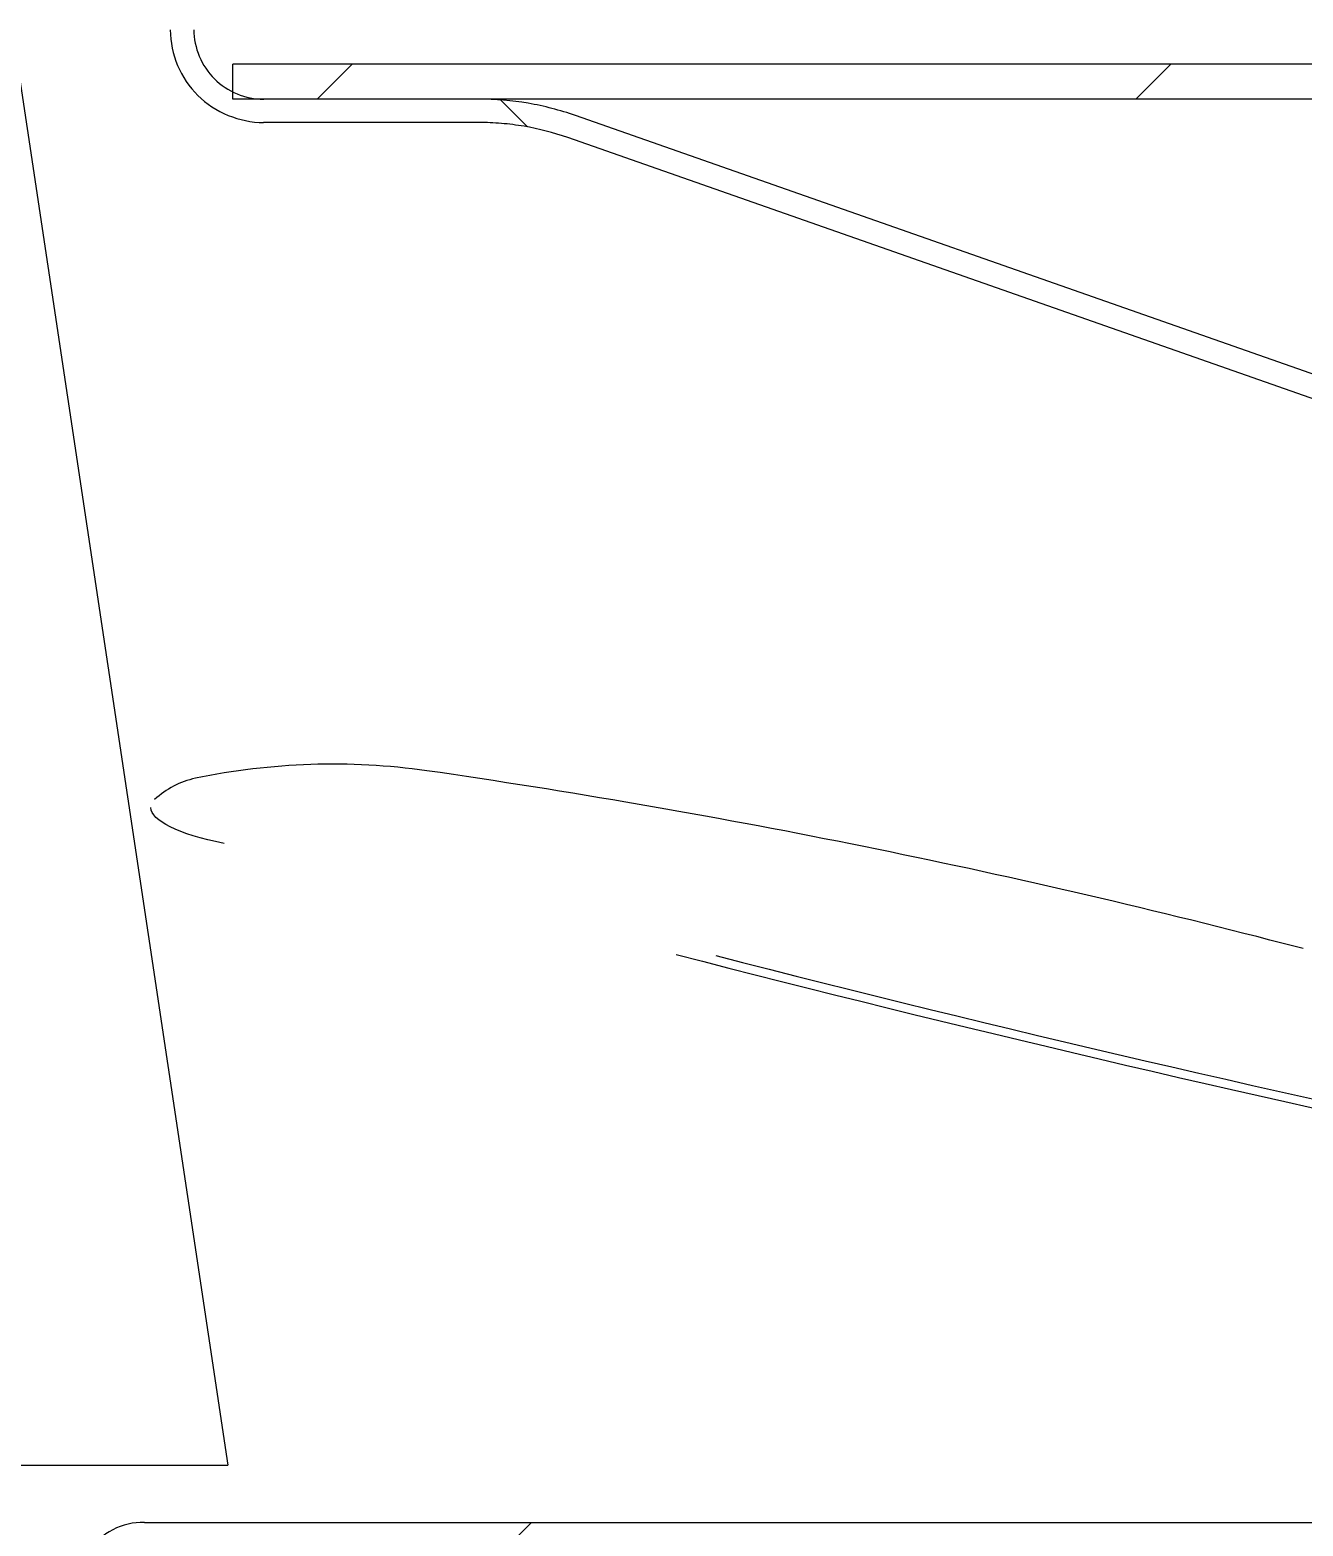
# Model space of a CAD drawing. Header units: millimetres. Extents: x 0 to 4637, y 0 to 3023.
# Drawn here: x 1355.6 to 1399.4, y 2416.1 to 2467.6 of the extents above; entities that cross this region are included whole.
import ezdxf

# ---------------------------------------------------------------- set-up
doc = ezdxf.new("R2010")
doc.units = ezdxf.units.MM
for name, color, linetype in [('COVER_MODIFIED-T', 7, 'Continuous'), ('HOUSING_FOR_CARB', 7, 'Continuous'), ('PERFORATED_SHEET', 7, 'Continuous')]:
    doc.layers.add(name, color=color, linetype=linetype)

msp = doc.modelspace()

# ---------------------------------------------------------------- hatches: boundary and pattern name
at = {"layer": 'COVER_MODIFIED-T', "linetype": 'Continuous'}
h = msp.add_hatch(dxfattribs=at)
h.set_pattern_fill('ANSI34', scale=12.55710493, angle=9.362e-06, style=0)
h.set_pattern_definition([(45.00000936198417, (804.7265245875601, 551.3131949833515), (-169.1490552543274, 169.1489999772885), []), (45.00000936198417, (861.1095581469012, 551.3132041961953), (-169.1490552543274, 169.1489999772885), []), (45.00000936198417, (917.4925917062405, 551.3132134090392), (-169.1490552543274, 169.1489999772885), []), (45.00000936198417, (973.8757508366302, 551.3132226219035), (-169.1490552543274, 169.1489999772885), [])])
edge = h.paths.add_edge_path()
edge.add_line((1360.962005563763, 2414.01897068236), (1562.024172798041, 2414.01897068236))
edge.add_spline(control_points=[(1562.024172798041, 2414.01897068236), (1562.302965409391, 2414.01897068236), (1562.585579393429, 2414.116737916891), (1562.906650493882, 2414.383875081614), (1562.998207165508, 2414.494708405336), (1563.092998598518, 2414.680943971809), (1563.118240934891, 2414.747992095161), (1563.151571131835, 2414.883847359946), (1563.160115361564, 2414.953031966621), (1563.160115361564, 2415.023539076761)], knot_values=[0, 0, 0, 0, 0.500000000000016, 0.500000000000016, 0.750000000000008, 0.750000000000008, 0.875000000000004, 0.875000000000004, 1, 1, 1, 1], degree=3, periodic=0)
edge.add_spline(control_points=[(1563.160115361564, 2415.023539076761), (1563.160115361564, 2415.16955332185), (1563.199509831481, 2415.318618645726), (1563.339083108762, 2415.575098994827), (1563.440506736703, 2415.687595578042), (1563.676255964384, 2415.862556013196), (1563.811426268574, 2415.926696400367), (1564.093343434295, 2416.009306579719), (1564.240634797938, 2416.02810747116), (1564.385688656074, 2416.028107471161)], knot_values=[0, 0, 0, 0, 0.25, 0.25, 0.5, 0.5, 0.75, 0.75, 1, 1, 1, 1], degree=3, periodic=0)
edge.add_line((1564.385688656075, 2416.028107471162), (1570.570866698866, 2416.028107471162))
edge.add_spline(control_points=[(1570.570866698865, 2416.028107471161), (1570.717875452276, 2416.02810747116), (1570.864002119356, 2416.009209524273), (1571.146690930607, 2415.926103113269), (1571.28105067259, 2415.862184453187), (1571.517132858746, 2415.686603460539), (1571.6177695254, 2415.574815415779), (1571.757514352363, 2415.31749297883), (1571.796439993375, 2415.171024648456), (1571.796439993374, 2415.023539076761)], knot_values=[0, 0, 0, 0, 0.2499999999999998, 0.2499999999999998, 0.4999999999999994, 0.4999999999999994, 0.7499999999999998, 0.7499999999999998, 1, 1, 1, 1], degree=3, periodic=0)
edge.add_spline(control_points=[(1571.796439993374, 2415.023539076761), (1571.796439993375, 2414.953663634178), (1571.805157804788, 2414.882511822366), (1571.839054273934, 2414.745621663399), (1571.863726061139, 2414.680544467483), (1571.958574876009, 2414.494397383743), (1572.049284673128, 2414.384267839517), (1572.373962361078, 2414.114500673892), (1572.652991510118, 2414.01897068236), (1572.932382556898, 2414.01897068236)], knot_values=[0, 0, 0, 0, 0.1250000000000041, 0.1250000000000041, 0.2500000000000082, 0.2500000000000082, 0.5000000000000155, 0.5000000000000155, 1, 1, 1, 1], degree=3, periodic=0)
edge.add_line((1572.932382556899, 2414.01897068236), (1773.994841757959, 2414.018970682361))
edge.add_spline(control_points=[(1773.994841757958, 2414.018970682361), (1774.142056742427, 2414.018970682086), (1774.287529862683, 2414.00001598596), (1774.569189433887, 2413.917079550717), (1774.703208883029, 2413.853295757042), (1774.938907352384, 2413.677910974925), (1775.039235509198, 2413.566387513167), (1775.143837002029, 2413.374145506955), (1775.171514420904, 2413.304896005803), (1775.208381625897, 2413.163490365974), (1775.217966348173, 2413.091205929383), (1775.216886337598, 2413.016898741524)], knot_values=[0, 0, 0, 0, 0.2500000000000058, 0.2500000000000058, 0.5000000000000114, 0.5000000000000114, 0.7500000000000171, 0.7500000000000171, 0.8750000000000085, 0.8750000000000085, 1, 1, 1, 1], degree=3, periodic=0)
edge.add_spline(control_points=[(1775.216886337598, 2413.016898741524), (1775.216065790342, 2412.875869094766), (1775.251501558682, 2412.737583008558), (1775.377788522596, 2412.489568750374), (1775.46865799841, 2412.379262358185), (1775.682983389895, 2412.200564751744), (1775.806296459343, 2412.13149570566), (1776.070330882607, 2412.03787326792), (1776.208133438835, 2412.013940263212), (1776.34846043038, 2412.013585929901)], knot_values=[0, 0, 0, 0, 0.25, 0.25, 0.5, 0.5, 0.75, 0.75, 1, 1, 1, 1], degree=3, periodic=0)
edge.add_line((1776.34846043038, 2412.013585929902), (1785.42221982434, 2412.013500255774))
edge.add_arc((1785.421385900418, 2413.025231877045), 1.011731964954626, 270.0472262696526, 291.5023712996161)
edge.add_line((1785.792225865317, 2412.083914029905), (1786.379202264296, 2412.083763687662))
edge.add_line((1786.379202264296, 2412.083763687662), (1797.273297896469, 2619.955491534361))
edge.add_line((1797.273297896469, 2619.955491534361), (1797.398254359045, 2624.663199006846))
edge.add_line((1797.398254359045, 2624.663199006846), (1795.185150328654, 2624.662370214547))
edge.add_line((1795.185150328654, 2624.662370214547), (1795.060214474876, 2619.955491534361))
edge.add_line((1795.060214474876, 2619.955491534361), (1784.427937350687, 2417.079558425914))
edge.add_spline(control_points=[(1784.427937350687, 2417.079558425914), (1784.417870603072, 2416.887473438604), (1784.38974619693, 2416.699446298382), (1784.298875714965, 2416.331172065462), (1784.235304985811, 2416.149258504045), (1784.075269365616, 2415.802077046302), (1783.979843984351, 2415.638112068156), (1783.758732914465, 2415.329086984817), (1783.631519152241, 2415.182871694564), (1783.355525223043, 2414.920802765638), (1783.206325212645, 2414.80376431327), (1782.885391061813, 2414.597839391678), (1782.713344102679, 2414.50936560775), (1782.184655535164, 2414.298000431325), (1781.80305790698, 2414.223562384218), (1781.418360476855, 2414.223558746204)], knot_values=[0, 0, 0, 0, 0.1250000000000009, 0.1250000000000009, 0.2500000000000017, 0.2500000000000017, 0.3750000000000026, 0.3750000000000026, 0.5000000000000034, 0.5000000000000034, 0.6250000000000043, 0.6250000000000043, 0.7500000000000051, 0.7500000000000051, 1, 1, 1, 1], degree=3, periodic=0)
edge.add_line((1781.418360476856, 2414.223558746205), (1779.216136260779, 2414.223562452305))
edge.add_arc((1779.210576485988, 2416.402574700206), 2.179019340803892, 212.6286396151425, 270.1461905226139, ccw=False)
edge.add_arc((1775.514592454829, 2414.001386865253), 2.228570236048033, 33.38440135681787, 91.66060478308158)
edge.add_line((1775.450010799276, 2416.229021150042), (1574.645222807614, 2416.229021150042))
edge.add_spline(control_points=[(1574.645222807613, 2416.229021150041), (1574.466894263775, 2416.229021150041), (1574.287831659455, 2416.271554494569), (1573.967824531911, 2416.43614412661), (1573.828909321796, 2416.556803299431), (1573.728815652765, 2416.707387052136)], knot_values=[0, 0, 0, 0, 0.5, 0.5, 1, 1, 1, 1], degree=3, periodic=0)
edge.add_spline(control_points=[(1573.728815652765, 2416.707387052136), (1573.644427302445, 2416.834343278226), (1573.551301932032, 2416.954381753537), (1573.348067795123, 2417.181011682152), (1573.237044987776, 2417.2883083144), (1572.885496912011, 2417.583423308465), (1572.627926952858, 2417.744910756154), (1572.069758030724, 2418.002509515665), (1571.779255743044, 2418.093754251847), (1571.180591112551, 2418.212155755641), (1570.873678815755, 2418.238157938841), (1570.570866698865, 2418.238157938841)], knot_values=[0, 0, 0, 0, 0.1250000000000002, 0.1250000000000002, 0.2500000000000004, 0.2500000000000004, 0.5000000000000003, 0.5000000000000003, 0.7500000000000002, 0.7500000000000002, 1, 1, 1, 1], degree=3, periodic=0)
edge.add_line((1570.570866698866, 2418.238157938841), (1564.385688656075, 2418.238157938841))
edge.add_spline(control_points=[(1564.385688656074, 2418.238157938841), (1564.080749979707, 2418.238157938841), (1563.777268514231, 2418.21248338159), (1563.174168979204, 2418.093065204235), (1562.882864142467, 2418.000653810476), (1562.470734735809, 2417.810514010607), (1562.337099135156, 2417.738431722653), (1562.077978332036, 2417.575306934508), (1561.952363576037, 2417.483869014698), (1561.602031603541, 2417.189513265066), (1561.398497287204, 2416.964279602938), (1561.227739702174, 2416.707387052136)], knot_values=[0, 0, 0, 0, 0.2500000000000039, 0.2500000000000039, 0.5000000000000078, 0.5000000000000078, 0.6250000000000093, 0.6250000000000093, 0.750000000000011, 0.750000000000011, 1, 1, 1, 1], degree=3, periodic=0)
edge.add_spline(control_points=[(1561.227739702174, 2416.707387052136), (1561.128650571856, 2416.558314555945), (1560.989059518612, 2416.436601872673), (1560.671217223886, 2416.272550857198), (1560.492097370402, 2416.229021150041), (1560.311332547326, 2416.229021150041)], knot_values=[0, 0, 0, 0, 0.5, 0.5, 1, 1, 1, 1], degree=3, periodic=0)
edge.add_line((1560.311332547327, 2416.229021150042), (1359.506544555664, 2416.229021150041))
edge.add_arc((1359.439527855595, 2414.010352302011), 2.21968076427764, 88.26986036194414, 146.7395890753362)
edge.add_arc((1355.752889642487, 2416.394324290026), 2.170701091138538, 269.7254676522908, 327.49117617555356, ccw=False)
edge.add_line((1355.742488782397, 2414.223648116761), (1353.538194878085, 2414.223558746204))
edge.add_spline(control_points=[(1353.538194878084, 2414.223558746203), (1353.345846092468, 2414.223562348787), (1353.15660477257, 2414.241807946884), (1352.784079663126, 2414.3132810272), (1352.599088433897, 2414.36724487982), (1352.244008126146, 2414.508892933799), (1352.075274239729, 2414.595607327298), (1351.755101856017, 2414.800244577293), (1351.602429962355, 2414.919632871077), (1351.326277938635, 2415.181534818525), (1351.201592376231, 2415.324405986305), (1350.979155183913, 2415.634124940653), (1350.881799676621, 2415.801306097381), (1350.643057625531, 2416.318209167388), (1350.548751497024, 2416.695388498332), (1350.528618004208, 2417.079558426749)], knot_values=[0, 0, 0, 0, 0.1249999999999979, 0.1249999999999979, 0.2499999999999958, 0.2499999999999958, 0.3749999999999938, 0.3749999999999938, 0.4999999999999917, 0.4999999999999917, 0.6249999999999896, 0.6249999999999896, 0.7499999999999876, 0.7499999999999876, 1, 1, 1, 1], degree=3, periodic=0)
edge.add_line((1350.528618004209, 2417.079558426749), (1339.896340880064, 2619.955491534361))
edge.add_line((1339.896340880064, 2619.955491534361), (1339.7713844175, 2624.663199006844))
edge.add_line((1339.7713844175, 2624.663199006844), (1337.558321604692, 2624.662370214543))
edge.add_line((1337.558321604692, 2624.662370214543), (1337.68325745847, 2619.955491534361))
edge.add_line((1337.68325745847, 2619.955491534361), (1348.572555985509, 2412.175297906469))
edge.add_line((1348.572555985509, 2412.175297906469), (1348.98650671691, 2412.175666826051))
edge.add_spline(control_points=[(1348.986506716909, 2412.175666826051), (1349.147496570665, 2412.07127940249), (1349.339496551949, 2412.013500329731), (1349.534335532634, 2412.013500218433)], knot_values=[0, 0, 0, 0, 1, 1, 1, 1], degree=3, periodic=0)
edge.add_line((1349.534335532635, 2412.013500218433), (1358.610477108036, 2412.013645433179))
edge.add_spline(control_points=[(1358.610477108035, 2412.01364543318), (1358.750972213342, 2412.014131721804), (1358.887924947878, 2412.037920175115), (1359.152935200936, 2412.132070506488), (1359.27392314394, 2412.199723621053), (1359.490298049921, 2412.380226060455), (1359.578978571311, 2412.487769960366), (1359.706708313577, 2412.73851037146), (1359.741552598747, 2412.875359380327), (1359.740420808825, 2413.016940890247)], knot_values=[0, 0, 0, 0, 0.25, 0.25, 0.5, 0.5, 0.75, 0.75, 1, 1, 1, 1], degree=3, periodic=0)
edge.add_spline(control_points=[(1359.740420808825, 2413.016940890247), (1359.739297642556, 2413.165725918622), (1359.777766055287, 2413.309512013956), (1359.919780543339, 2413.569547378192), (1360.018573702298, 2413.678445462063), (1360.255192007221, 2413.854152722756), (1360.389007772884, 2413.917559895536), (1360.670263358536, 2414.000152119654), (1360.814587246374, 2414.018970682085), (1360.962005563762, 2414.01897068236)], knot_values=[0, 0, 0, 0, 0.25, 0.25, 0.5, 0.5, 0.75, 0.75, 1, 1, 1, 1], degree=3, periodic=0)
at = {"layer": 'HOUSING_FOR_CARB', "linetype": 'Continuous'}
h = msp.add_hatch(dxfattribs=at)
h.set_pattern_fill('ANSI32', scale=6.278552465, angle=90.00000936199999, style=0)
h.set_pattern_definition([(135.0000093619842, (804.7265245875601, 551.3131949833515), (-42.28724999432212, -42.28726381358187), []), (135.0000093619842, (804.7265199811386, 579.5047117630215), (-42.28724999432212, -42.28726381358187), [])])
edge = h.paths.add_edge_path()
edge.add_arc((1422.870543759328, 2450.87051108508), 2.008044539683936, 89.98155290522737, 143.1374847329034, ccw=False)
edge.add_line((1422.87119027444, 2452.878555520687), (1429.338578584694, 2452.878555520687))
edge.add_line((1429.338578584694, 2452.878555520687), (1429.338579906793, 2453.682210236206))
edge.add_line((1429.338579906793, 2453.682210236206), (1427.936945861562, 2453.682210236206))
edge.add_line((1427.936945861562, 2453.682210236206), (1427.39182388097, 2453.682210236206))
edge.add_line((1427.39182388097, 2453.682210236206), (1425.551954257495, 2453.681578350886))
edge.add_line((1425.551954257495, 2453.681578350886), (1424.79661035105, 2453.682210236206))
edge.add_line((1424.796610351051, 2453.682210236206), (1423.303818612639, 2453.682210236206))
edge.add_line((1423.303818612639, 2453.682210236206), (1422.549241260365, 2453.682210236206))
edge.add_arc((1422.549069600128, 2450.867933566562), 2.814276674880113, 89.9965051741002, 144.2991528896462)
edge.add_arc((1418.633150738634, 2453.682895829419), 2.008423191130099, 312.11085572513025, 324.27595574017727, ccw=False)
edge.add_arc((1418.631776166844, 2453.681050862575), 2.007977515764495, 269.98186373887063, 312.1752542527925, ccw=False)
edge.add_line((1418.631140566731, 2451.673073447407), (1412.990299970577, 2451.673073447407))
edge.add_arc((1412.99026309903, 2460.920842726166), 9.247769278833516, 250.6828709960119, 270.00022844255386, ccw=False)
edge.add_line((1409.931133071324, 2452.193703440688), (1374.345401420107, 2464.668844605196))
edge.add_arc((1370.98855983286, 2455.061305347067), 10.17709172791245, 70.74075873444636, 88.46537158380004)
edge.add_line((1371.261113709631, 2465.234746771806), (1371.020749088494, 2465.234746771806))
edge.add_line((1371.020749088494, 2465.234746771806), (1363.613457138128, 2465.234746771806))
edge.add_arc((1363.620124450259, 2467.655424946908), 2.420687357025873, 243.6851599767171, 269.8421897286049, ccw=False)
edge.add_arc((1363.602178799386, 2467.641211410797), 2.400011326155262, 180.3948612535555, 243.91876071807332, ccw=False)
edge.add_line((1361.202224466734, 2467.624671554156), (1360.506736932321, 2547.307984594287))
edge.add_line((1360.506736932321, 2547.307984594287), (1360.49972252196, 2547.307984594287))
edge.add_arc((1356.649758647925, 2547.308466063449), 3.849963904141451, 359.9928346988324, 89.99478033638225)
edge.add_arc((1356.64401886007, 2547.312336356784), 3.846098417179983, 89.90926875914698, 144.4014366126027)
edge.add_arc((1351.052918069051, 2551.319981457126), 3.032974809044898, 310.99012918487097, 324.3242941544771, ccw=False)
edge.add_arc((1351.012953651527, 2551.362560685527), 3.091329202511922, 298.3321431454047, 311.03159228464364, ccw=False)
edge.add_arc((1351.055605880982, 2551.277275380539), 2.996019568203862, 278.06778642687044, 298.388212822587, ccw=False)
edge.add_arc((1351.039048766604, 2551.372924555891), 3.093047203644929, 270.00390730443, 278.1227917688084, ccw=False)
edge.add_arc((1351.033203550229, 2551.317935607725), 3.038064284524502, 222.6792486558051, 270.1142148101399, ccw=False)
edge.add_arc((1351.038783988969, 2551.326426455924), 3.047923683280949, 180.0031634535995, 222.7254772571324, ccw=False)
edge.add_line((1347.990860310334, 2551.326258171886), (1347.187106198077, 2551.326258171886))
edge.add_arc((1351.035493522505, 2551.325411778576), 3.848387417503679, 179.9873986790862, 224.2204940737921)
edge.add_arc((1351.036290547571, 2551.32214371511), 3.846680488360195, 224.1773294016184, 270.0447071888875)
edge.add_arc((1351.041340558817, 2551.323795859663), 3.848332007103429, 269.9695010507189, 324.3906486202063)
edge.add_arc((1356.639856977642, 2547.31816115575), 3.035599149117227, 89.8070186327605, 144.4503664638214, ccw=False)
edge.add_arc((1356.65602466319, 2547.318645784253), 3.035103121040854, 35.57604326199902, 90.11219631883262, ccw=False)
edge.add_arc((1356.681449353837, 2547.336357595075), 3.004119694539796, 25.768946828620813, 35.58340243783732, ccw=False)
edge.add_arc((1356.577544007554, 2547.284730578717), 3.120136892081308, 12.703215015971807, 25.793201215302872, ccw=False)
edge.add_arc((1356.650183463512, 2547.299374172773), 3.046055817485093, 3.306371291729988, 12.73497228128258, ccw=False)
edge.add_arc((1356.763877344304, 2547.307656505116), 2.932074005968224, 0.006425185573391445, 3.27293175556332, ccw=False)
edge.add_line((1359.695951331836, 2547.307985309781), (1359.754696972589, 2540.577376351806))
edge.add_line((1359.754696972589, 2540.577376351806), (1360.391498992292, 2467.617658432753))
edge.add_arc((1363.606233837935, 2467.645951394129), 3.21485934676025, 180.5042485622212, 270.0042675733555)
edge.add_line((1363.606473290966, 2464.431092056286), (1371.020749088494, 2464.431092056286))
edge.add_arc((1371.020753527563, 2455.185998077052), 9.245093979234914, 70.68004946869291, 90.00002751079882, ccw=False)
edge.add_line((1374.079428214861, 2463.910462063004), (1409.665121431026, 2451.435320898497))
edge.add_arc((1412.990250913529, 2460.921272220361), 10.05185348859405, 250.6828034384857, 270.0002796262257)
edge.add_line((1412.990299970577, 2450.869418731887), (1418.953078408997, 2450.869418731887))
edge.add_arc((1418.951962207357, 2453.688931554791), 2.819513043848478, 270.02268251421, 325.084438697539)
at = {"layer": 'PERFORATED_SHEET', "linetype": 'Continuous'}
h = msp.add_hatch(dxfattribs=at)
h.set_pattern_fill('LINE', scale=6.278552465000003, angle=45, style=0)
h.set_pattern_definition([(45, (804.7265245875601, 551.3131949833515), (-14.09575230131751, 14.09575230131751), [])])
h.paths.add_polyline_path([(1652.385625316095, 2465.234746771806), (1659.792917266461, 2465.234746771806), (1660.859260837378, 2465.234746771806), (1660.859260837378, 2465.486053675565), (1660.859260837378, 2466.440228845086), (1472.614721051467, 2466.440228845086), (1471.473839367474, 2466.440228845086), (1362.547113567212, 2466.440228845086), (1362.547113567212, 2465.485768326669), (1362.547113567212, 2465.234746771806), (1363.613457138128, 2465.234746771806), (1371.020749088494, 2465.234746771806), (1371.261113709631, 2465.234746771806), (1423.089005607323, 2465.234746771806), (1439.880568406471, 2465.234746771806), (1471.469631424132, 2465.234746771806), (1472.618928994807, 2465.234746771806), (1583.819950527604, 2465.234746771806), (1600.611513326754, 2465.234746771806)])

# ---------------------------------------------------------------- linework, layer by layer
at = {"layer": 'COVER_MODIFIED-T', "color": 7, "linetype": 'Continuous'}
for p, q in [((1344.078915598085, 2540.147211450966), (1362.371534398535, 2418.196419440851)), ((1398.895657109696, 2436.11906772256), (1398.261810415122, 2436.282983129894)), ((1399.402817908824, 2435.987646709854), (1398.895737396685, 2436.119005294913)), ((1353.331638884065, 2418.196419444618), (1362.371534398535, 2418.196419440851)), ((1359.506544555429, 2416.229021150342), (1560.311332547398, 2416.229021150342))]:
    msp.add_line(p, q, dxfattribs=at)
for centre, radius, start, end in [((1365.995159974226, 2419.002052862271), 23.33556225706095, 82.04364174339959, 101.7091943385012), ((1361.880532781462, 2438.957162173794), 2.960745872699784, 102.1112400218001, 133.1258367776988), ((1329.948239416056, 2171.269569658059), 273.6765185816921, 75.5453378265999, 81.74863774729988), ((1546.886889469511, 3089.940468668893), 675.6528087071296, 255.5084698187, 265.6798097627999), ((1547.776131474045, 3092.569110694027), 678.1168094429161, 255.603835064, 265.8853113094), ((1359.440873433807, 2414.007767990837), 2.222223726970995, 88.30654943989062, 146.702899997389)]:
    msp.add_arc(centre, radius, start, end, dxfattribs=at)
msp.add_open_spline([(1362.24583580724, 2439.610725311836), (1360.663437934846, 2439.917810430713), (1359.731849519037, 2440.398859728728), (1359.730053605706, 2440.840177886145)], degree=3, dxfattribs=at)
at = {"layer": 'HOUSING_FOR_CARB', "color": 7, "linetype": 'Continuous'}
for p, q in [((1371.020749088558, 2465.234746772079), (1363.61345713821, 2465.234746772079)), ((1371.020749088558, 2464.431092056559), (1363.606473290832, 2464.431092056559)), ((1409.931133071389, 2452.19370344082), (1374.345401420319, 2464.668844605211)), ((1409.665121431153, 2451.435320898398), (1374.079428214869, 2463.910462062789))]:
    msp.add_line(p, q, dxfattribs=at)
for points, knots in [([(1360.391498992292, 2467.617658432753), (1360.398855360735, 2466.774824729564), (1360.750359398707, 2465.949597312533), (1361.937725928618, 2464.773799500901), (1362.773127547719, 2464.431092056286), (1363.606473290965, 2464.431092056286)], [0, 0, 0, 0, 0.5, 0.5, 1, 1, 1, 1]), ([(1361.202224466733, 2467.624671554155), (1361.207685899993, 2466.998945311445), (1361.47106559657, 2466.374565587927), (1362.359721984246, 2465.493293894575), (1362.980503625167, 2465.234746771806), (1363.613457138126, 2465.234746771806)], [0, 0, 0, 0, 0.5, 0.5, 1, 1, 1, 1]), ([(1374.345401420106, 2464.668844605195), (1373.813064138763, 2464.85547537706), (1373.268907771703, 2464.996268955386), (1372.1569677098, 2465.186223779189), (1371.584861884434, 2465.234746771806), (1371.020749088493, 2465.234746771806)], [0, 0, 0, 0, 0.5, 0.5, 1, 1, 1, 1]), ([(1374.07942821486, 2463.910462063004), (1373.590757252515, 2464.081784088057), (1373.089951708759, 2464.211582248202), (1372.320253111031, 2464.343006768107), (1372.059334477209, 2464.376277576712), (1371.539162929631, 2464.420235380927), (1371.279667758345, 2464.431092056285), (1371.020749088493, 2464.431092056286)], [0, 0, 0, 0, 0.5000000000000132, 0.5000000000000132, 0.7500000000000066, 0.7500000000000066, 1, 1, 1, 1])]:
    msp.add_open_spline(points, degree=3, knots=knots, dxfattribs=at)
at = {"layer": 'PERFORATED_SHEET', "color": 7, "linetype": 'Continuous'}
for p, q in [((1660.859260837291, 2466.440228845359), (1362.547113566962, 2466.440228845359)), ((1362.547113566962, 2465.234746772079), (1362.547113566962, 2466.440228845359)), ((1660.859260837291, 2465.234746772079), (1362.547113566962, 2465.234746772079))]:
    msp.add_line(p, q, dxfattribs=at)

doc.saveas('drawing.dxf')
